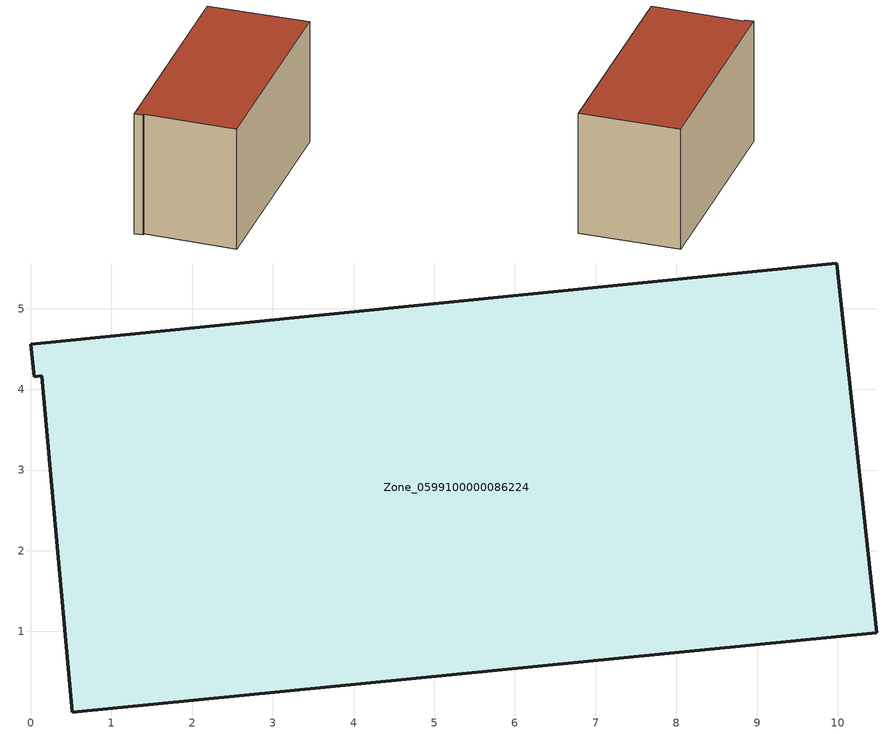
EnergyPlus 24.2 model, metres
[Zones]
Zone_0599100000086224
 floor ground (C_G): 10.48,0.99 0.51,0 0.14,4.17 0.04,4.16 0,4.56 9.99,5.57 z3.59
 wall outside (C_F): 10.48,0.99 9.99,5.57 0,4.56 0.04,4.16 0.14,4.17 0.51,0 10.48,0.99 z3.59:9.42
 roof outside (C_R): 0.51,0 10.48,0.99 9.99,5.57 0,4.56 0.04,4.16 0.14,4.17 z9.42
[BUILDING]
Pand.0599100000086224: North Axis=0; Terrain=City; Loads Convergence Tolerance Value=0.04; Temperature Convergence Tolerance Value=0.4; Solar Distribution=FullExterior; Maximum Number of Warmup Days=25; Minimum Number of Warmup Days=1
[Site:Location]
Rotterdam.The.Hague.AP_ZH_NLD Design_Conditions: Latitude=51.96; Longitude=4.45; Time Zone=1; Elevation=-4.5
[SITE:GROUNDTEMPERATURE:BUILDINGSURFACE]
18, 18, 18, 18, 18, 18, 18, 18, 18, 18, 18, 18
[MATERIAL] Thermal Absorptance=0.9; Solar Absorptance=0.7; Visible Absorptance=0.7
Name | Roughness | Thickness | Conductivity | Density | Specific Heat
G.TI.1946-1964 | MediumSmooth | 0.15 | 1 | 540 | 1210
F.TI.1946-1964 | Rough | 0.3 | 0.857143 | 1920 | 840
R.TI.1946-1964 | MediumRough | 0.2 | 0.277778 | 1500 | 1000
[CONSTRUCTION]
C_G: G.TI.1946-1964
C_F: F.TI.1946-1964
C_R: R.TI.1946-1964
[ZONE]
Zone_0599100000086224: Type=1; Multiplier=1; Ceiling Height=Autocalculate; Volume=Autocalculate; Floor Area=autocalculate; Part of Total Floor Area=Yes
[ZONEINFILTRATION:DESIGNFLOWRATE]
Infil_Zone_0599100000086224: Zone or ZoneList or Space or SpaceList=Zone_0599100000086224; Schedule=AlwaysOn; Design Flow Rate Calculation Method=Flow/Area; Flow Rate per Floor Area=0.003; Constant Term Coefficient=1; Temperature Term Coefficient=0; Velocity Term Coefficient=0; Velocity Squared Term Coefficient=0
[HVACTEMPLATE:ZONE:IDEALLOADSAIRSYSTEM]
Zone_0599100000086224: Maximum Heating Supply Air Temperature=50; Minimum Cooling Supply Air Temperature=13; Maximum Heating Supply Air Humidity Ratio=0.0156; Minimum Cooling Supply Air Humidity Ratio=0.0077; Heating Limit=NoLimit; Cooling Limit=NoLimit; Dehumidification Control Type=ConstantSensibleHeatRatio; Cooling Sensible Heat Ratio=0.7; Dehumidification Setpoint=60; Humidification Control Type=None; Humidification Setpoint=30; Outdoor Air Method=None; Outdoor Air Flow Rate per Person=0.00944; Outdoor Air Flow Rate per Zone Floor Area=0; Outdoor Air Flow Rate per Zone=0; Demand Controlled Ventilation Type=None; Outdoor Air Economizer Type=NoEconomizer; Heat Recovery Type=None; Sensible Heat Recovery Effectiveness=0.7; Latent Heat Recovery Effectiveness=0.65
[ZONECONTROL:THERMOSTAT]
ThermostatControl_Zone_0599100000086224: Zone or ZoneList=Zone_0599100000086224; Control Type Schedule=DualSetpointControlType; Control 1=Thermostat_Zone_0599100000086224; Temperature Difference Between Cutout And Setpoint=0
[THERMOSTATSETPOINT:DUALSETPOINT]
Thermostat_Zone_0599100000086224: Heating Setpoint Temperature Schedule=HeatingSetpoint_Zone_0599100000086224; Cooling Setpoint Temperature Schedule=CoolingSetpoint_Zone_0599100000086224
[SCHEDULE:COMPACT]
HeatingSetpoint_Zone_0599100000086224: Through: 12/31, For: AllDays, Until: 24:00, 21
CoolingSetpoint_Zone_0599100000086224: Through: 12/31, For: AllDays, Until: 24:00, 24
DualSetpointControlType: Through: 12/31, For: AllDays, Until: 24:00, 4
AlwaysOn: Through: 12/31, For: AllDays, Until: 24:00, 1
